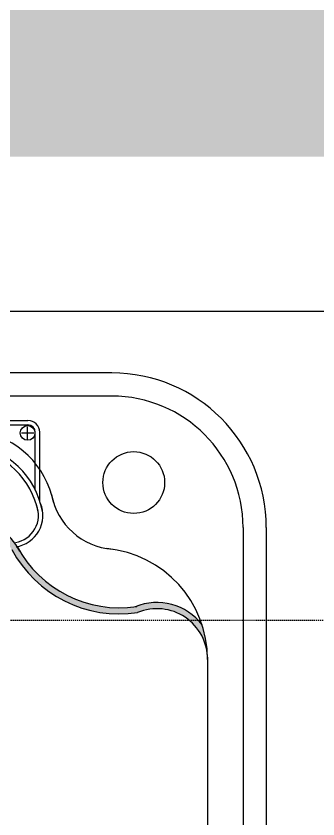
# Model space of a CAD drawing. Header units: inches. Extents: x 5877 to 13759, y 12099 to 29642.
# Drawn here: x 11177 to 11372, y 20778 to 21298 of the extents above; entities that cross this region are included whole.
import ezdxf

# ---------------------------------------------------------------- set-up
doc = ezdxf.new("R2010")
doc.units = ezdxf.units.IN
doc.header["$MEASUREMENT"] = 0
doc.linetypes.add('HID', pattern=[2.6, 1.6, -1])
doc.layers.add('A-FUR2', color=6, linetype='Continuous')
doc.layers.add('A-TXT1', color=3, linetype='Continuous')

msp = doc.modelspace()

# ---------------------------------------------------------------- hatches: boundary and pattern name
at = {"layer": 'A-FUR2', "ltscale": 0.5}
msp.add_hatch(color=0, dxfattribs=at).paths.add_polyline_path([(11177.32, 20954.8, 0.316825), (11254.3, 20915.78, -0.33639), (11297.1, 20903.93, -0.078088), (11300.63, 20881.89), (11300.63, 20881.83, 0.532777), (11255.37, 20911.89, -0.30641), (11175.49, 20949.88, 0.779044), (11121.71, 20938.68, 0.01923), (11118.63, 20945.26, -0.660247)])
at = {"layer": 'A-TXT1'}
h = msp.add_hatch(color=1, dxfattribs=at)
h.dxf.hatch_style = 1
h.paths.add_polyline_path([(12383.63, 21206.95), (12383.63, 21356.95), (11068.63, 21356.95), (9973.63, 21356.95), (9823.63, 21356.95), (9823.63, 21206.95)])
h.paths.add_polyline_path([(5878.63, 24771.95), (5878.63, 14011.95), (6038.63, 14011.95), (6038.63, 24771.95)])

# ---------------------------------------------------------------- linework, layer by layer
at = {"layer": 'A-FUR2', "color": 0}
for p, q in [((9823.63, 21106.95), (11663.63, 21106.95)), ((11238.63, 21051.95), (10598.63, 21051.95)), ((10887.15, 21036.17), (11184.37, 21036.17)), ((10887.15, 21033.32), (11184.37, 21033.32)), ((11184.13, 21024.15), (11184.13, 21032.15)), ((11180.13, 21028.15), (11188.13, 21028.15)), ((11189.12, 20991.2), (11189.12, 21028.57)), ((11191.97, 20984.26), (11191.97, 21028.57)), ((11323.63, 20966.95), (11323.63, 20656.95))]:
    msp.add_line(p, q, dxfattribs=at)
at = {"layer": 'A-FUR2', "color": 0, "ltscale": 0.5}
for p, q in [((11238.63, 21066.95), (10598.63, 21066.95)), ((11338.63, 20966.95), (11338.63, 20656.95)), ((11300.63, 20883.06), (11300.63, 20656.95))]:
    msp.add_line(p, q, dxfattribs=at)
at = {"layer": 'A-FUR2', "color": 251}
for p, q in [((10887.15, 21036.17), (11184.37, 21036.17)), ((10887.15, 21033.32), (11184.37, 21033.32)), ((11184.13, 21024.15), (11184.13, 21032.15)), ((11180.13, 21028.15), (11188.13, 21028.15)), ((11189.12, 20991.2), (11189.12, 21028.57)), ((11191.97, 20984.26), (11191.97, 21028.57))]:
    msp.add_line(p, q, dxfattribs=at)
at = {"layer": 'A-FUR2', "color": 0, "linetype": 'HID', "ltscale": 0.5}
msp.add_line((9823.63, 20906.95), (11663.63, 20906.95), dxfattribs=at)
at = {"layer": 'A-FUR2', "color": 0}
for centre, radius in [((11184.13, 21028.15), 4.75), ((11252.84, 20996.02), 20)]:
    msp.add_circle(centre, radius, dxfattribs=at)
at = {"layer": 'A-FUR2', "color": 251}
msp.add_circle((11184.13, 21028.15), 4.75, dxfattribs=at)
at = {"layer": 'A-FUR2', "color": 0, "ltscale": 0.5}
msp.add_circle((11252.84, 20996.02), 20, dxfattribs=at)
for centre, radius, start, end in [((11238.63, 20966.95), 100, 0, 90), ((11144.5, 20972.18), 57.5, 11.0902, 80.8988), ((11242.28, 20996), 43.28, 190.2336, 265.6987), ((11228.72, 20881.68), 71.91, 359.8344, 84.7167)]:
    msp.add_arc(centre, radius, start, end, dxfattribs=at)
at = {"layer": 'A-FUR2', "color": 0}
for centre, radius, start, end in [((11238.63, 20966.95), 85, 0, 90), ((11184.37, 21028.57), 7.6, 0, 90), ((11184.37, 21028.57), 4.75, 0, 90), ((11140.14, 20967.01), 54.63, 11.0902, 80.8988), ((11140.14, 20967.01), 51.78, 11.0902, 80.8988), ((11173.43, 20974.79), 20.59, 278.965, 22.057), ((11173.43, 20974.79), 17.74, 278.965, 22.057), ((11150.01, 20937.49), 32.33, 25.9187, 166.095), ((11243.51, 20989.93), 78.94, 208.0778, 278.6356), ((11243.51, 20989.93), 74.94, 208.0778, 278.6356), ((11267.89, 20881.65), 36.73, 37.3429, 112.5028), ((11267.89, 20881.65), 32.73, 359.6879, 112.5028)]:
    msp.add_arc(centre, radius, start, end, dxfattribs=at)
at = {"layer": 'A-FUR2', "color": 251}
for centre, radius, start, end in [((11184.37, 21028.57), 7.6, 0, 90), ((11184.37, 21028.57), 4.75, 0, 90), ((11140.14, 20967.01), 54.63, 11.0902, 80.8988), ((11140.14, 20967.01), 51.78, 11.0902, 80.8988), ((11173.43, 20974.79), 20.59, 278.965, 22.057), ((11173.43, 20974.79), 17.74, 278.965, 22.057)]:
    msp.add_arc(centre, radius, start, end, dxfattribs=at)

doc.saveas('drawing.dxf')
